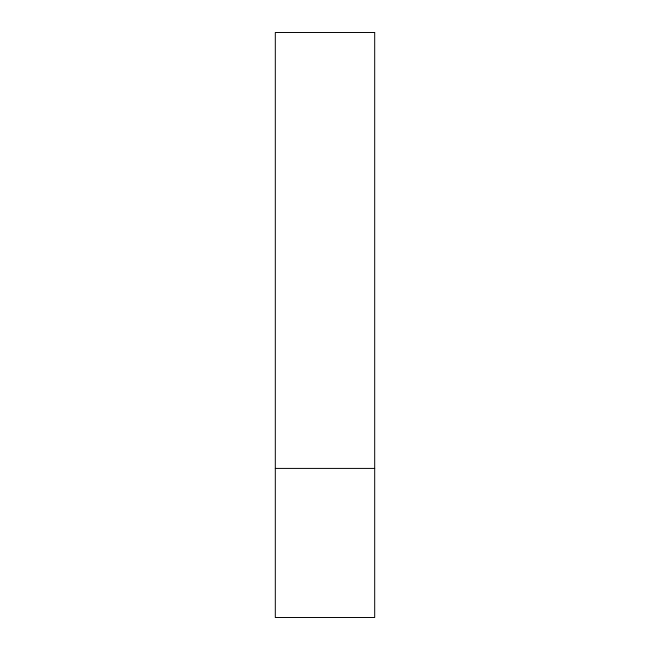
<?xml version="1.0" encoding="UTF-8"?>
<svg xmlns="http://www.w3.org/2000/svg" width="650" height="650" viewBox="0 0 650 650"><rect width="100%" height="100%" fill="white"/><g stroke="black" fill="none" stroke-linecap="round" stroke-linejoin="round"><path stroke-width="0.97" d="M275.308 468.414L374.692 468.414M374.692 32.5L275.308 32.5L275.308 617.5L374.692 617.5L374.692 32.5"/></g></svg>
